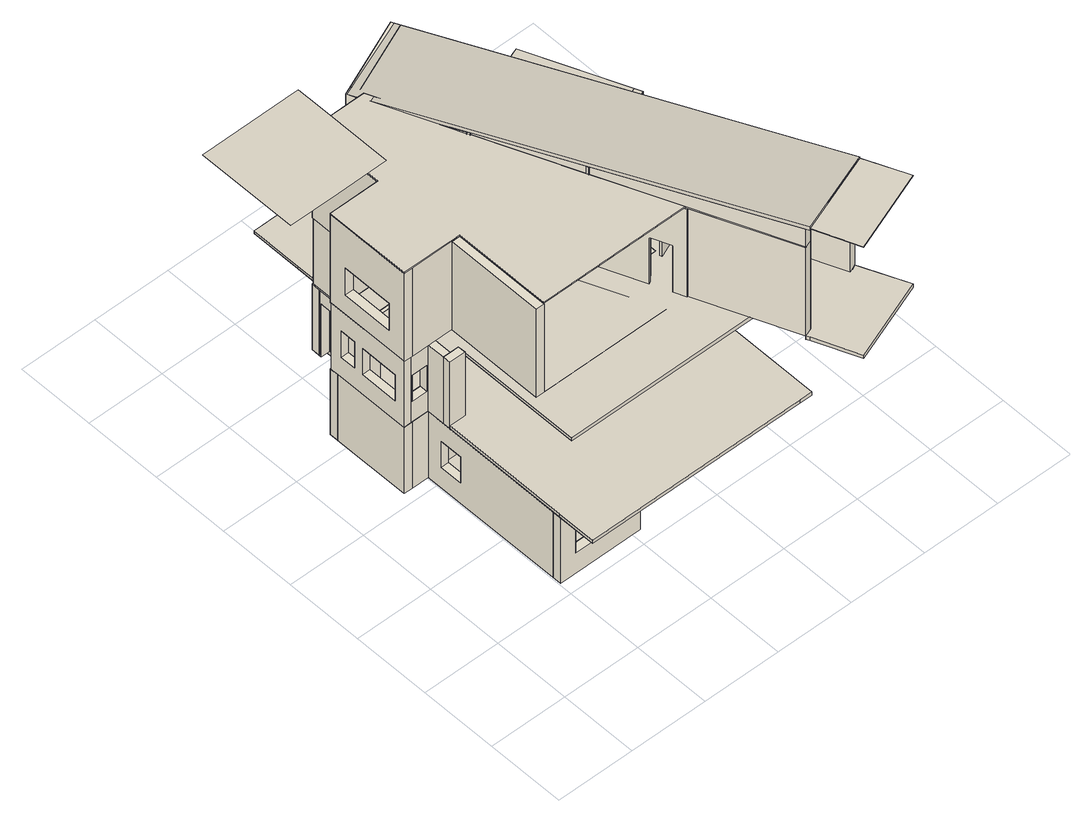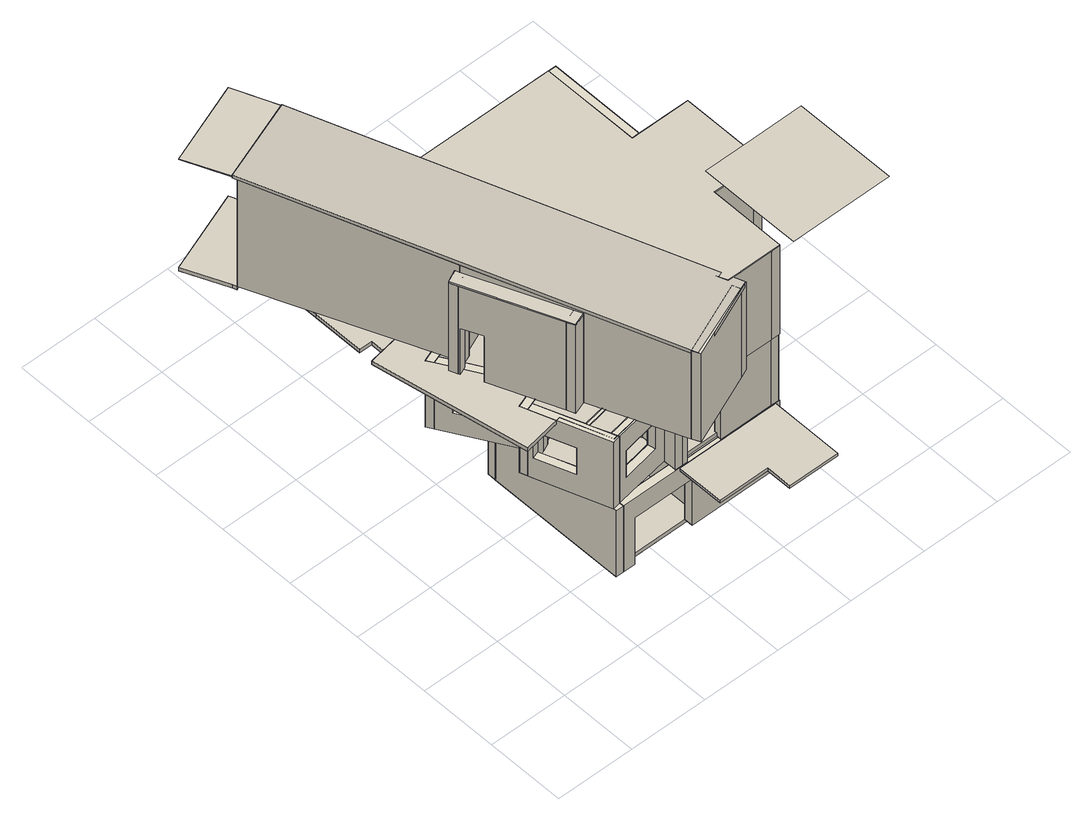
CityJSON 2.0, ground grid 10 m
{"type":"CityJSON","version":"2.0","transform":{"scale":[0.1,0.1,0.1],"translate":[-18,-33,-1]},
"CityObjects":{
"building1":{"type":"Building","geometry":[{"type":"MultiSurface","lod":"3","boundaries":[[[0,1,2,3],[4,5,6,7]],[[8,9,10,11,12,13,14,15],[16,17,18,19]],[[3,15,14,13,12,0]],[[1,11,10,9,8,2]],[[0,12,11,1]],[[2,8,15,3]],[[19,7,4,18]],[[18,4,5,17]],[[17,5,6,16]],[[16,6,7,19]],[[20,21,22,23,11,12]],[[10,24,25,26,27,28,29,13]],[[20,12,13,29,28,27,21]],[[23,22,26,25,24,10,11]],[[11,10,13,12]],[[21,27,26,22]],[[30,31,23,20]],[[22,32,33,34,35,21]],[[20,21,35,34,30]],[[31,33,32,22,23]],[[23,22,21,20]],[[30,34,33,31]],[[36,33,34,37,38,39,40,41,42,43]],[[44,45,46,47,48,49,35,32]],[[50,51,42,41,40,46,45]],[[36,43,52,53,44,32,33]],[[33,32,35,34]],[[42,51,50,45,44,53,52,43]],[[38,37,49,48]],[[48,47,39,38]],[[47,46,40,39]],[[54,55,36,41]],[[43,56,57,58,59,42]],[[41,42,59,58,54]],[[55,57,56,43,36]],[[36,43,42,41]],[[54,58,57,55]],[[60,61,57,58]],[[56,62,63,64,65,59]],[[58,59,65,64,60]],[[61,63,62,56,57]],[[57,56,59,58]],[[60,64,63,61]],[[63,64,66,67,68,69,70,71]],[[72,73,74,75,76,77,78,79,80,81,82,83,65,62]],[[70,69,80,79,78,77,76]],[[71,75,74,73,72,62,63]],[[63,62,65,64]],[[67,66,83,82]],[[82,81,68,67]],[[81,80,69,68]],[[70,76,75,71]],[[84,75,76,85,86,87,88,89,90,91]],[[92,93,94,95,96,97,98,99,100,101,77,74]],[[77,101,85,76]],[[84,91,94,93,92,74,75]],[[90,95,94,91]],[[75,74,77,76]],[[86,85,101,100]],[[100,99,87,86]],[[99,98,88,87]],[[102,103,84,89]],[[91,104,105,106,107,90]],[[89,90,107,106,102]],[[103,105,104,91,84]],[[84,91,90,89]],[[102,106,105,103]],[[108,109,105,106]],[[104,110,111,112,113,107]],[[106,107,113,112,108]],[[109,111,110,104,105]],[[105,104,107,106]],[[108,112,111,109]],[[114,115,116,117,111,112]],[[110,118,119,113]],[[114,112,113,119,120,121,115]],[[117,116,122,123,118,110,111]],[[111,110,113,112]],[[115,121,120,119,118,123,122,116]],[[15,8,117,114],[124,125,126,127]],[[116,128,129,9,14,130,131,115],[132,133,134,135]],[[114,115,131,130,14,15]],[[8,9,129,128,116,117]],[[15,14,9,8]],[[117,116,115,114]],[[135,127,124,134]],[[134,124,125,133]],[[133,125,126,132]],[[132,126,127,135]],[[136,137,129,130]],[[128,138,139,140,141,131]],[[130,131,141,140,136]],[[137,139,138,128,129]],[[129,128,131,130]],[[136,140,139,137]],[[142,143,139,140,144,145,146,147,148,149,150,151,152,153,154,155]],[[156,157,158,159,160,161,162,163,164,165,166,167,168,169,141,138]],[[166,165,164,163,150,149,148,147]],[[143,142,155,158,157,156,138,139]],[[139,138,141,140]],[[154,159,158,155]],[[144,169,168,145]],[[145,168,167,146]],[[146,167,166,147]],[[151,150,163,162]],[[162,161,152,151]],[[161,160,153,152]],[[25,28,170,171,172,173,149,142]],[[143,148,174,175,176,177,29,24]],[[149,173,174,148]],[[142,143,24,25]],[[25,24,29,28]],[[149,148,143,142]],[[171,170,177,176]],[[176,175,172,171]],[[175,174,173,172]],[[165,156,122,121]],[[123,157,164,120]],[[121,120,164,165]],[[156,157,123,122]],[[122,123,120,121]],[[165,164,157,156]],[[52,51,178,179,180,181,79,72]],[[73,78,182,183,184,185,50,53]],[[79,181,182,78]],[[72,73,53,52]],[[52,53,50,51]],[[79,78,73,72]],[[179,178,185,184]],[[184,183,180,179]],[[183,182,181,180]],[[159,154,186,187,155,158,93,96]],[[92,188,189,97]],[[154,159,96,97,189,186]],[[186,189,188,187]],[[158,155,187,188,92,93]],[[93,92,97,96]],[[190,191,192,193],[194,195,196,197],[198,199,200,201]],[[202,203,204,205,206,207,208,209,210,211,212,213],[214,215,216,217],[218,219,220,221]],[[193,213,212,211,210,209,208,190]],[[191,207,206,205,204,203,202,192]],[[190,208,207,191]],[[192,202,213,193]],[[217,197,194,216]],[[216,194,195,215]],[[215,195,196,214]],[[214,196,197,217]],[[221,201,198,220]],[[220,198,199,219]],[[219,199,200,218]],[[218,200,201,221]],[[222,223,224,225,207,208],[226,227,228,229]],[[206,230,118,209],[231,232,233,234]],[[222,208,209,118,223]],[[225,224,230,206,207]],[[207,206,209,208]],[[223,118,230,224]],[[234,229,226,233]],[[233,226,227,232]],[[232,227,228,231]],[[231,228,229,234]],[[235,236,225,222]],[[224,237,238,223]],[[222,223,238,235]],[[236,237,224,225]],[[225,224,223,222]],[[235,238,237,236]],[[239,240,241,242]],[[236,237,243,244,238,235]],[[242,235,238,244,239]],[[239,244,243,240]],[[240,243,237,236,241]],[[241,236,235,242]],[[245,246,247,248,249,250]],[[251,252,253,254]],[[245,250,254,253,246]],[[248,247,252,251,249]],[[249,251,254,250]],[[246,253,252,247]],[[255,256,248,245]],[[247,257,258,259,260,246]],[[245,246,260,259,255]],[[256,258,257,247,248]],[[248,247,246,245]],[[255,259,258,256]],[[261,262,263,264,258,259],[265,266,267,268]],[[257,269,270,271,272,273,274,260],[275,276,277,278]],[[261,259,260,274,273,272,262]],[[264,263,271,270,269,257,258]],[[258,257,260,259]],[[262,272,271,263]],[[278,268,265,277]],[[277,265,266,276]],[[276,266,267,275]],[[275,267,268,278]],[[279,280,264,261]],[[263,281,282,283,284,262]],[[261,262,284,283,279]],[[280,282,281,263,264]],[[264,263,262,261]],[[279,283,282,280]],[[285,286,282,283],[287,288,289,290]],[[281,291,292,293,294,295,296,297,298,284],[299,300,301,302]],[[283,284,298,297,296,295,285]],[[286,294,293,292,291,281,282]],[[282,281,284,283]],[[285,295,294,286]],[[302,290,287,301]],[[301,287,288,300]],[[300,288,289,299]],[[299,289,290,302]],[[303,304,294,295],[305,306,307,308]],[[293,309,310,296],[311,312,313,314]],[[295,296,310,303]],[[304,309,293,294]],[[294,293,296,295]],[[303,310,309,304]],[[314,308,305,313]],[[313,305,306,312]],[[312,306,307,311]],[[311,307,308,314]],[[315,316,94,317,318,319,203,212]],[[202,320,321,322,323,213]],[[316,315,212,213,323,322,94]],[[319,318,317,321,320,202,203]],[[203,202,213,212]],[[94,322,321,317]],[[324,325,326,327,321,322]],[[320,328,329,323]],[[324,322,323,329,325]],[[327,326,328,320,321]],[[321,320,323,322]],[[325,329,328,326]],[[330,331,327,324,332,333,334,335,336,337,338,339]],[[340,341,342,343,344,345,325,326]],[[338,337,342,341]],[[331,330,339,340,326,327]],[[327,326,325,324]],[[338,341,340,339]],[[343,342,337,336]],[[336,335,344,343]],[[335,334,345,344]],[[205,210,346,347,348,349,350,351]],[[352,353,354,355,356,357,358,359,211,204]],[[350,349,356,355,354]],[[351,353,352,204,205]],[[205,204,211,210]],[[350,354,353,351]],[[347,346,359,358]],[[358,357,348,347]],[[357,356,349,348]],[[316,318,353,354]],[[352,319,315,355]],[[354,355,315,316]],[[318,319,352,353]],[[353,352,355,354]],[[316,315,319,318]],[[331,332,360,361,362,363,364,365]],[[366,367,368,369,370,371,372,373,333,330]],[[364,363,370,369,368]],[[365,367,366,330,331]],[[331,330,333,332]],[[364,368,367,365]],[[371,370,363,362]],[[362,361,372,371]],[[361,360,373,372]],[[374,367,368,375,376,377,378,379,380,381]],[[382,383,384,385,386,387,388,389,369,366]],[[390,380,379,378,386,385,384]],[[374,381,391,383,382,366,367]],[[367,366,369,368]],[[380,390,384,383,391,381]],[[376,375,389,388]],[[388,387,377,376]],[[387,386,378,377]],[[338,392,393,339,340,341]],[[394,304,309,310,303,395]],[[338,341,395,303,310,396,397,392]],[[339,393,398,399,309,304,394,340]],[[392,397,396,310,309,399,398,393]],[[340,394,395,341]],[[385,382,398,397]],[[399,400,401,383,384,402,403,396]],[[397,396,403,402,384,385]],[[382,383,401,400,399,398]],[[398,399,396,397]],[[385,384,383,382]],[[404,270,273,405,406,407,408,409]],[[410,274,269,411,412,413]],[[410,413,414,415,406,405,273,274]],[[404,409,416,412,411,269,270]],[[270,269,274,273]],[[412,416,409,408,415,414,413]],[[407,406,415,408]],[[404,405,417,418,419,420,390,391]],[[379,421,422,408,409,374]],[[405,406,417]],[[391,381,374,409,404]],[[390,380,381,391]],[[374,381,380,379]],[[404,409,408,407,406,405]],[[418,417,406,407]],[[407,408,422,419,418]],[[422,421,420,419]],[[292,297,423,424,425,426,403,400]],[[401,402,427,428,429,430,298,291]],[[403,426,427,402]],[[400,401,291,292]],[[292,291,298,297]],[[403,402,401,400]],[[428,427,426,425]],[[425,424,429,428]],[[424,423,430,429]],[[431,432,416,414]],[[411,433,434,410]],[[414,413,410,434,431]],[[431,434,433,432]],[[432,433,411,412,416]],[[416,412,413,414]],[[411,410,413,412]],[[435,436,437,438],[439,440,441,442]],[[443,444,445,446,447,448,449,450],[451,452,453,454]],[[438,450,449,448,447,435]],[[436,446,445,444,443,437]],[[435,447,446,436]],[[437,443,450,438]],[[454,442,439,453]],[[453,439,440,452]],[[452,440,441,451]],[[451,441,442,454]],[[455,456,457,458,446,447]],[[445,459,460,448]],[[455,447,448,460,456]],[[458,457,459,445,446]],[[446,445,448,447]],[[456,460,459,457]],[[461,462,458,455]],[[457,463,464,456]],[[455,456,464,461]],[[461,464,463,462]],[[462,463,457,458]],[[458,457,456,455]],[[317,465,444,449]],[[443,466,467,468,469,450]],[[449,450,469,468,317]],[[465,467,466,443,444]],[[444,443,450,449]],[[317,468,467,465]],[[470,471,472,473,467,468]],[[466,474,475,469]],[[470,468,469,475,471]],[[473,472,474,466,467]],[[467,466,469,468]],[[471,475,474,472]],[[476,477,478,479,473,470]],[[472,480,481,471]],[[476,470,471,481,477]],[[479,478,480,472,473]],[[473,472,471,470]],[[477,481,480,478]],[[482,483,484,485,486,487]],[[478,480,488,489,481,477]],[[482,487,490,477,481,489,483]],[[485,484,488,480,478,486]],[[486,478,477,490,487]],[[483,489,488,484]],[[491,492,493,494,485,482]],[[484,495,496,483]],[[491,482,483,496,492]],[[494,495,484,485]],[[485,484,483,482]],[[493,492,496,495,494]],[[497,498,499,500,501,502,503,504,491]],[[493,505,506,492]],[[498,497,491,492,506,499]],[[504,493,492,491]],[[500,499,506,505,501]],[[503,502,501,505,493,504]],[[507,508,509,510]],[[511,512,513,514]],[[510,514,513,515,507]],[[507,515,513,512,516,508]],[[508,516,512,511,509]],[[509,511,514,510]],[[517,518,519,520]],[[521,522,523,524]],[[520,524,523,517]],[[517,523,522,518]],[[519,521,524,520]],[[518,522,521,519]],[[525,526,527,528,529,530,531,532]],[[533,534,535,536,537,538,539,540]],[[530,529,536,535]],[[532,533,540,525]],[[530,535,534,531]],[[537,536,529,528]],[[528,527,538,537]],[[527,526,539,538]],[[531,534,533,532]],[[541,542,543,544,545,546]],[[547,548,549,550,551,552,553,554]],[[541,546,554,553,552,551,542]],[[545,547,554,546]],[[542,551,550,555,543]],[[548,547,545]],[[545,544,549,548]],[[543,555,550,549,544]],[[556,545,546,557,558,559,560,561]],[[515,562,563,564,565,535,530,541,566,516]],[[513,561,560,562,515]],[[561,513,515,516,512,556]],[[556,512,516,566,545]],[[545,566,541,546]],[[558,557,565,564]],[[564,563,559,558]],[[563,562,560,559]],[[567,552,568,569,570,571,572,573]],[[574,575,576,577,578,579,553,580]],[[572,571,576,575]],[[573,574,580,567]],[[567,580,553,552]],[[572,575,574,573]],[[569,568,579,578]],[[578,577,570,569]],[[577,576,571,570]],[[575,572,581,582,583,584,585,586]],[[587,588,589,590,591,592,593]],[[572,575,586,593,592,591,581]],[[585,587,593,586]],[[581,591,590,582]],[[584,587,585]],[[584,583,588,587]],[[582,590,589,588,583]],[[592,594,595,596,597,598,599,490,600,601,602,589]],[[479,476,603,604,605,606,593,587]],[[477,490,599,598,597,603,476]],[[589,588,587,593,592]],[[490,477,476,479,478,607,600]],[[595,594,606,605]],[[605,604,596,595]],[[604,603,597,596]],[[587,608,478,479]],[[608,607,478]],[[602,601,600,607,608,588,589]],[[588,608,587]],[[525,540,520,524,609,610,521,519,533,532,543,555,611,612,613]],[[614,615,616,617,618,619]],[[524,520,540,525,613,619,618,609]],[[609,618,617,610]],[[555,616,615,611]],[[615,614,612,611]],[[612,614,619,613]],[[543,532,533,519,521,610,617,616,555]],[[620,621,622,623,624,625]],[[500,626,627,506,499]],[[620,625,581,591,499,506,627,621]],[[623,622,626,500,624]],[[621,627,626,622]],[[624,500,499,591,581,625]],[[619,628,629,614,612,613]],[[630,631,632,633,634,635]],[[619,613,542,551,635,634,633,628]],[[614,629,632,631,630,611,612]],[[628,633,632,629]],[[612,611,630,635,551,542,613]],[[636,621,622,632,633,637,638,639]],[[640,641,642,643,634,631,623,620]],[[636,640,620,621]],[[622,623,631,632]],[[621,620,623,622]],[[632,631,634,633]],[[640,636,639,641]],[[641,639,638,642]],[[642,638,637,643]],[[644,505,616,615]],[[555,550,501,500,630,611]],[[615,611,630,500,644]],[[644,500,501,505]],[[505,501,550,555,616]],[[645,646,647,509]],[[648,649,650,511]],[[509,511,650,645]],[[645,650,649,651,646]],[[647,652,648,511,509]],[[648,652,651,649]],[[646,651,652,647]],[[502,602,598,653,654,655,656,498]],[[497,657,658,659,660,599,601,503]],[[498,656,657,497]],[[498,497,503,502]],[[602,601,599,598]],[[654,653,660,659]],[[659,658,655,654]],[[658,657,656,655]],[[502,503,601,602]],[[661,662,663,664,665,666,667,668,669,670,671,672]],[[673,674,119,14,13,27,35,675,676,65,77,95]],[[672,95,77,661]],[[661,77,65,662]],[[662,65,676,663]],[[663,676,675,664]],[[664,675,35,665]],[[665,35,27,666]],[[666,27,13,667]],[[667,13,14,668]],[[668,14,119,669]],[[669,119,674,670]],[[670,674,673,671]],[[671,673,95,672]],[[677,678,284,679,260,680,681,682,683,684,685,686,687,688,689,242,690,691,692,693,694,695]],[[696,697,698,699,700,701,702,703,704,705,706,707,708,709,710,711,712,713,714,715,716,717]],[[695,717,716,677]],[[677,716,715,678]],[[678,715,714,284]],[[284,714,713,679]],[[679,713,712,260]],[[260,712,711,680]],[[680,711,710,681]],[[681,710,709,682]],[[690,700,699,691]],[[691,699,698,692]],[[692,698,697,693]],[[693,697,696,694]],[[694,696,717,695]],[[718,719,720,721]],[[721,720,722,93]],[[93,722,723,187]],[[187,723,719,718]],[[682,709,708,683]],[[683,708,707,684]],[[684,707,706,685]],[[685,706,705,686]],[[686,705,704,687]],[[687,704,703,688]],[[688,703,702,689]],[[689,702,701,242]],[[242,701,700,690]],[[724,725,726,727,728,729,730]],[[731,732,733,734,735,736,737]],[[730,737,736,724]],[[724,736,735,725]],[[725,735,734,726]],[[726,734,733,727]],[[727,733,732,728]],[[728,732,731,729]],[[729,731,737,730]],[[738,739,740,741,742,743,744,745,746,747,748,749,750,751,752,753,754,755,756,757,758,759,760,761,762,763,764]],[[765,237,243,766,767,768,514,769,770,771,772,618,773,774,775,776,777,778,779,780,781,782,783,784,785,786,787]],[[764,787,786,738]],[[738,786,785,739]],[[739,785,784,740]],[[740,784,783,741]],[[741,783,782,742]],[[742,782,781,743]],[[743,781,780,744]],[[758,768,767,759]],[[763,765,787,764]],[[759,767,766,760]],[[760,766,243,761]],[[747,777,776,748]],[[748,776,775,749]],[[749,775,774,750]],[[750,774,773,751]],[[788,789,790,791]],[[791,790,792,793]],[[793,792,794,795]],[[795,794,789,788]],[[796,797,798,799]],[[799,798,800,801]],[[801,800,802,803]],[[803,802,804,805]],[[805,804,797,796]],[[761,243,237,762]],[[762,237,765,763]],[[744,780,779,745]],[[746,778,777,747]],[[745,779,778,746]],[[755,770,769,756]],[[753,772,771,754]],[[754,771,770,755]],[[751,773,618,752]],[[752,618,772,753]],[[756,769,514,757]],[[757,514,768,758]],[[495,806,807,808]],[[806,809,810,807]],[[809,488,811,810]],[[488,495,808,811]],[[809,806,495,488]],[[808,807,810,811]],[[812,813,814,815,816,817]],[[818,819,820,821,822,823,824,825,826,827,828]],[[829,830,831,832,457,833,436,437,466,474,834]],[[828,834,474,818]],[[818,474,466,819]],[[819,466,437,820]],[[820,437,436,821]],[[821,436,833,822]],[[822,833,457,823]],[[827,829,834,828]],[[823,457,832,824]],[[824,832,831,825]],[[825,831,830,826]],[[826,830,829,827]],[[835,836,837,838,839]],[[840,841,842,843,844]],[[839,844,843,835]],[[835,843,842,836]],[[836,842,841,837]],[[837,841,840,838]],[[838,840,844,839]],[[845,846,847,848]],[[644,626,629,614]],[[848,614,629,845]],[[845,629,626,846]],[[846,626,644,847]],[[847,644,614,848]]],"semantics":{"surfaces":[{"type":"WallSurface"},{"type":"FloorSurface"},{"type":"CeilingSurface"}],"values":[0,0,0,0,0,0,0,0,0,0,0,0,0,0,0,0,0,0,0,0,0,0,0,0,0,0,0,0,0,0,0,0,0,0,0,0,0,0,0,0,0,0,0,0,0,0,0,0,0,0,0,0,0,0,0,0,0,0,0,0,0,0,0,0,0,0,0,0,0,0,0,0,0,0,0,0,0,0,0,0,0,0,0,0,0,0,0,0,0,0,0,0,0,0,0,0,0,0,0,0,0,0,0,0,0,0,0,0,0,0,0,0,0,0,0,0,0,0,0,0,0,0,0,0,0,0,0,0,0,0,0,0,0,0,0,0,0,0,0,0,0,0,0,0,0,0,0,0,0,0,0,0,0,0,0,0,0,0,0,0,0,0,0,0,0,0,0,0,0,0,0,0,0,0,0,0,0,0,0,0,0,0,0,0,0,0,0,0,0,0,0,0,0,0,0,0,0,0,0,0,0,0,0,0,0,0,0,0,0,0,0,0,0,0,0,0,0,0,0,0,0,0,0,0,0,0,0,0,0,0,0,0,0,0,0,0,0,0,0,0,0,0,0,0,0,0,0,0,0,0,0,0,0,0,0,0,0,0,0,0,0,0,0,0,0,0,0,0,0,0,0,0,0,0,0,0,0,0,0,0,0,0,0,0,0,0,0,0,0,0,0,0,0,0,0,0,0,0,0,0,0,0,0,0,0,0,0,0,0,0,0,0,0,0,0,0,0,0,0,0,0,0,0,0,0,0,0,0,0,0,0,0,0,0,0,0,0,0,0,0,0,0,0,0,0,0,0,0,0,0,0,0,0,0,0,0,0,0,0,0,0,0,0,0,0,0,0,0,0,0,0,0,0,0,0,0,0,0,0,0,0,0,0,0,0,0,0,0,0,0,0,0,0,0,0,0,0,0,0,0,0,0,0,0,0,0,0,0,0,0,0,0,0,0,0,0,0,0,0,0,0,0,0,0,0,0,0,0,0,0,0,0,0,0,0,0,0,0,0,0,0,0,0,0,0,0,0,0,0,0,0,0,0,0,0,0,0,0,0,0,0,0,0,0,0,0,0,0,0,0,0,0,0,0,0,0,0,0,0,0,0,0,0,0,0,0,0,0,0,0,0,0,0,0,0,1,1,1,1,1,1,1,1,1,1,1,1,1,1,1,1,1,1,1,1,1,1,1,1,1,1,1,1,1,1,1,1,1,1,1,1,1,1,1,1,1,1,1,1,1,1,1,1,1,1,1,1,1,1,1,1,1,1,1,1,1,1,1,1,1,1,1,1,1,1,1,1,1,1,1,1,1,1,1,1,1,1,1,1,1,1,1,1,1,1,1,1,1,1,1,2,2,2,2,2,2,2,2,2,2,2,2,2,2,2,2,2,2,2,2,2,2,2,2,2,2,2]}}]}
},
"vertices":[
[208,114,10],[208,114,108],[99,114,108],[99,114,10],[120,114,40],[186,114,40],[186,114,79],[120,114,79],[99,125,108],[109,125,108],[197,125,108],[208,125,108],[208,125,10],[197,125,10],[109,125,10],[99,125,10],[186,125,79],[186,125,40],[120,125,40],[120,125,79],[208,262,10],[208,273,10],[208,273,108],[208,262,108],[197,266,108],[197,269,108],[197,273,108],[197,273,10],[197,269,10],[197,266,10],[241,262,10],[241,262,108],[230,273,108],[241,273,108],[241,273,10],[230,273,10],[241,328,108],[241,287,10],[241,287,89],[241,320,89],[241,320,10],[241,328,10],[241,339,10],[241,339,108],[230,339,108],[230,339,10],[230,320,10],[230,320,89],[230,287,89],[230,287,10],[233,339,10],[237,339,10],[237,339,108],[233,339,108],[355,328,10],[355,328,108],[345,339,108],[355,339,108],[355,339,10],[345,339,10],[355,519,10],[355,519,108],[345,508,108],[345,519,108],[345,519,10],[345,508,10],[330,519,10],[330,519,79],[251,519,79],[251,519,10],[131,519,10],[131,519,108],[237,508,108],[233,508,108],[142,508,108],[131,508,108],[131,508,10],[142,508,10],[233,508,10],[237,508,10],[251,508,10],[251,508,79],[330,508,79],[330,508,10],[131,421,108],[131,505,10],[131,505,89],[131,482,89],[131,482,10],[131,421,10],[131,410,10],[131,410,108],[142,417,108],[142,413,108],[142,410,108],[142,410,10],[142,413,10],[142,417,10],[142,482,10],[142,482,89],[142,505,89],[142,505,10],[66,421,10],[66,421,108],[77,410,108],[66,410,108],[66,410,10],[77,410,10],[66,311,10],[66,311,108],[77,322,108],[77,311,108],[77,311,10],[77,322,10],[99,311,10],[109,311,10],[109,311,108],[99,311,108],[109,322,108],[109,322,10],[109,319,10],[109,315,10],[109,315,108],[109,319,108],[99,292,40],[99,263,40],[99,263,79],[99,292,79],[109,237,108],[109,233,108],[109,233,10],[109,237,10],[109,263,79],[109,263,40],[109,292,40],[109,292,79],[172,233,10],[172,233,108],[168,237,108],[172,237,108],[172,237,10],[168,237,10],[172,269,108],[172,266,108],[172,240,10],[172,240,79],[172,263,79],[172,263,10],[172,266,10],[172,269,10],[172,322,10],[172,322,79],[172,345,79],[172,345,10],[172,413,10],[172,413,108],[168,315,108],[168,319,108],[168,413,108],[168,413,10],[168,345,10],[168,345,79],[168,322,79],[168,322,10],[168,319,10],[168,315,10],[168,263,10],[168,263,79],[168,240,79],[168,240,10],[196,269,10],[196,269,79],[173,269,79],[173,269,10],[173,266,10],[173,266,79],[196,266,79],[196,266,10],[237,342,10],[237,342,79],[237,365,79],[237,365,10],[233,365,10],[233,365,79],[233,342,79],[233,342,10],[202,413,10],[202,413,108],[202,417,108],[202,417,10],[66,312,108],[66,312,207],[66,420,207],[66,420,108],[66,373,138],[66,324,138],[66,324,177],[66,373,177],[66,405,138],[66,385,138],[66,385,177],[66,405,177],[76,420,207],[76,410,207],[76,379,207],[76,375,207],[76,322,207],[76,312,207],[76,312,108],[76,322,108],[76,375,108],[76,379,108],[76,410,108],[76,420,108],[76,324,177],[76,324,138],[76,373,138],[76,373,177],[76,385,177],[76,385,138],[76,405,138],[76,405,177],[99,312,108],[109,312,108],[109,312,207],[99,312,207],[78,312,138],[98,312,138],[98,312,177],[78,312,177],[109,322,207],[98,322,177],[98,322,138],[78,322,138],[78,322,177],[99,289,108],[99,289,207],[109,289,207],[109,289,108],[120,279,108],[120,279,207],[99,279,207],[99,279,108],[120,289,207],[120,289,108],[355,280,108],[355,291,108],[355,291,207],[355,280,207],[355,251,207],[355,251,108],[345,251,207],[345,287,207],[345,287,108],[345,251,108],[419,304,108],[419,304,207],[405,309,207],[414,312,207],[414,312,108],[405,309,108],[361,403,108],[356,412,108],[356,412,207],[361,403,207],[404,329,138],[372,385,138],[372,385,177],[404,329,177],[351,402,207],[349,406,207],[347,408,207],[347,408,108],[349,406,108],[351,402,108],[363,381,177],[363,381,138],[396,324,138],[396,324,177],[391,414,108],[391,414,207],[379,420,207],[388,423,207],[388,423,108],[379,420,108],[355,515,108],[355,515,207],[386,429,138],[369,475,138],[369,475,177],[386,429,177],[358,477,207],[357,481,207],[348,504,207],[345,513,207],[345,513,108],[348,504,108],[357,481,108],[358,477,108],[360,472,177],[360,472,138],[377,426,138],[377,426,177],[273,501,108],[273,501,207],[335,512,138],[287,503,138],[287,503,177],[335,512,177],[273,491,207],[273,491,108],[289,493,177],[289,493,138],[337,502,138],[337,502,177],[135,410,108],[139,410,108],[142,410,207],[139,410,207],[135,410,207],[132,420,207],[142,420,207],[142,420,108],[132,420,108],[142,509,108],[142,518,108],[142,518,207],[142,509,207],[132,518,207],[132,518,108],[204,509,207],[200,509,207],[200,509,108],[204,509,108],[211,509,108],[211,509,177],[257,509,177],[257,509,108],[263,509,108],[263,509,207],[263,518,207],[263,518,108],[257,518,108],[257,518,177],[211,518,177],[211,518,108],[92,375,108],[92,375,177],[119,375,177],[119,375,108],[139,375,108],[139,375,207],[135,379,207],[139,379,207],[139,379,108],[135,379,108],[119,379,108],[119,379,177],[92,379,177],[92,379,108],[200,506,108],[200,506,187],[200,483,187],[200,483,108],[200,413,108],[200,413,207],[204,417,207],[204,413,207],[204,413,108],[204,417,108],[204,483,108],[204,483,187],[204,506,187],[204,506,108],[267,413,207],[215,413,108],[215,413,177],[255,413,177],[255,413,108],[267,413,108],[270,413,108],[270,413,207],[266,417,207],[270,417,207],[270,417,108],[266,417,108],[255,417,108],[255,417,177],[215,417,177],[215,417,108],[270,416,108],[270,416,207],[263,489,108],[263,489,207],[273,518,207],[273,518,108],[270,490,108],[266,489,108],[266,489,207],[270,490,207],[270,466,207],[270,462,207],[270,462,108],[270,466,108],[293,386,207],[293,386,108],[290,384,108],[290,384,177],[289,384,177],[289,384,207],[295,382,108],[295,382,207],[292,381,207],[292,381,108],[291,382,108],[289,384,108],[291,382,207],[293,387,108],[293,387,177],[278,405,177],[278,405,108],[275,402,108],[275,402,177],[297,470,108],[297,470,177],[271,466,177],[271,466,108],[272,462,108],[272,462,177],[298,466,177],[298,466,108],[324,326,108],[324,326,207],[327,328,207],[327,328,108],[66,311,207],[66,311,338],[66,421,338],[66,421,207],[66,399,236],[66,333,236],[66,333,276],[66,399,276],[77,421,338],[77,410,338],[77,322,338],[77,311,338],[77,311,207],[77,322,207],[77,410,207],[77,421,207],[77,333,276],[77,333,236],[77,399,236],[77,399,276],[131,311,207],[142,311,207],[142,311,338],[131,311,338],[142,322,338],[142,322,207],[131,185,207],[131,185,338],[142,185,338],[142,185,207],[142,410,338],[131,421,338],[142,421,338],[142,421,207],[131,421,207],[142,508,207],[142,519,207],[142,519,338],[142,508,338],[131,519,338],[131,519,207],[198,508,207],[199,508,207],[199,508,338],[198,508,338],[194,519,338],[194,519,207],[203,526,207],[199,536,207],[199,536,338],[203,526,338],[211,508,338],[211,508,207],[189,532,338],[189,532,207],[203,508,207],[284,560,207],[294,564,207],[294,564,334],[294,564,338],[289,574,338],[289,574,207],[299,524,207],[300,521,207],[330,450,207],[330,450,338],[330,450,341],[300,521,337],[299,524,336],[284,560,334],[340,454,341],[340,454,207],[347,188,207],[347,188,338],[398,67,338],[398,67,207],[388,63,338],[337,183,338],[337,183,207],[388,63,207],[340,185,207],[340,185,338],[386,206,207],[386,206,357],[427,224,357],[427,224,207],[428,220,357],[388,203,357],[388,203,207],[428,220,207],[408,267,207],[354,244,207],[354,244,276],[326,233,276],[326,233,207],[321,230,207],[321,230,354],[408,267,354],[410,264,354],[322,227,354],[322,227,207],[328,229,207],[328,229,276],[355,241,276],[355,241,207],[410,264,207],[297,285,207],[385,322,207],[385,322,350],[294,284,350],[294,284,338],[294,284,207],[292,287,338],[293,287,338],[293,287,350],[383,326,350],[383,326,207],[311,295,207],[307,294,207],[292,287,207],[384,324,350],[336,183,338],[320,222,207],[320,222,276],[330,198,276],[330,198,207],[336,183,207],[334,200,207],[334,200,276],[323,224,276],[323,224,207],[297,285,338],[311,295,338],[310,298,207],[310,298,276],[300,322,276],[300,322,207],[261,412,207],[261,412,338],[258,411,338],[258,411,207],[296,320,207],[296,320,276],[306,296,276],[306,296,207],[307,294,338],[333,443,207],[333,443,342],[243,405,342],[243,405,338],[242,404,338],[242,404,207],[241,408,338],[241,408,342],[245,410,342],[332,447,342],[332,447,207],[245,410,207],[241,408,207],[243,412,207],[243,412,276],[233,436,276],[233,436,207],[213,484,207],[212,487,207],[203,508,335],[212,487,336],[213,484,337],[230,435,207],[230,435,276],[240,411,276],[240,411,207],[199,508,335],[219,461,338],[480,97,207],[480,97,366],[384,324,338],[386,319,338],[386,319,207],[396,323,338],[394,328,338],[394,328,350],[490,101,366],[490,101,207],[396,323,207],[350,446,207],[360,450,207],[360,450,338],[350,446,338],[335,440,338],[335,440,207],[356,460,338],[356,460,207],[411,330,207],[411,330,338],[382,329,338],[397,335,338],[407,340,338],[407,340,207],[397,335,207],[382,329,207],[395,366,207],[406,342,207],[406,342,276],[395,366,276],[385,362,207],[385,362,276],[396,338,276],[396,338,207],[340,454,338],[244,430,338],[244,430,341],[398,67,366],[388,63,340],[234,426,340],[234,426,338],[234,426,341],[388,63,366],[216,485,207],[216,485,276],[240,495,276],[240,495,207],[238,499,207],[238,499,276],[214,488,276],[214,488,207],[142,508,5],[345,508,5],[345,338,5],[230,338,5],[230,273,5],[197,273,5],[197,125,5],[109,125,5],[109,322,5],[76,322,5],[76,410,5],[142,410,5],[76,410,10],[76,322,10],[230,338,10],[345,338,10],[267,490,108],[349,504,108],[348,408,108],[346,287,108],[346,251,108],[383,251,108],[383,185,108],[399,185,108],[399,120,108],[399,66,108],[383,66,108],[99,66,108],[99,115,108],[99,318,108],[72,318,108],[72,414,108],[138,414,108],[138,512,108],[267,512,108],[138,512,113],[138,414,113],[72,414,113],[72,318,113],[99,318,113],[99,279,113],[99,115,113],[99,66,113],[383,66,113],[399,66,113],[399,120,113],[399,185,113],[383,185,113],[383,251,113],[346,251,113],[346,287,113],[405,309,113],[348,408,113],[379,420,113],[349,504,113],[267,490,113],[267,512,113],[202,478,108],[202,478,113],[142,478,113],[142,478,108],[142,413,113],[202,413,113],[203,612,104],[203,579,104],[268,579,104],[268,514,104],[137,514,104],[137,546,104],[137,612,104],[137,546,108],[137,514,108],[268,514,108],[268,579,108],[203,579,108],[203,612,108],[137,612,108],[73,413,202],[139,413,202],[139,512,202],[205,512,202],[198,528,202],[286,565,202],[311,505,202],[351,512,202],[372,453,202],[424,462,202],[459,268,202],[417,261,202],[415,261,202],[484,98,202],[490,101,202],[492,96,202],[516,42,202],[413,4,202],[390,59,202],[388,63,202],[394,66,202],[372,120,202],[120,120,202],[120,289,202],[109,289,202],[109,319,202],[73,319,202],[109,319,207],[120,120,207],[372,120,207],[394,66,207],[390,59,207],[413,4,207],[516,42,207],[492,96,207],[484,98,207],[415,261,207],[417,261,207],[459,268,207],[424,462,207],[372,453,207],[351,512,207],[311,505,207],[286,565,207],[198,528,207],[205,512,207],[139,512,207],[139,413,207],[73,413,207],[73,319,207],[250,322,202],[250,322,207],[141,322,207],[141,322,202],[141,185,207],[141,185,202],[309,185,207],[309,185,202],[143,380,202],[143,380,207],[202,380,207],[202,380,202],[202,412,207],[202,412,202],[170,461,207],[170,461,202],[143,461,207],[143,461,202],[492,96,371],[492,96,366],[289,574,333],[390,59,371],[390,59,366],[189,532,333],[6,546,371],[6,415,371],[71,415,371],[137,415,371],[137,518,371],[137,546,371],[131,519,340],[131,421,340],[66,421,340],[66,311,340],[137,311,340],[142,311,340],[142,186,340],[336,186,340],[282,311,340],[291,311,340],[202,519,340],[291,311,338],[282,311,338],[336,186,338],[142,186,338],[137,311,338],[202,519,338],[390,59,369],[413,4,369],[516,42,369],[492,96,369],[487,94,369],[492,96,368],[516,42,368],[413,4,368],[390,59,368],[487,94,368],[411,330,340],[356,460,340],[340,454,340],[396,323,340]
]}
